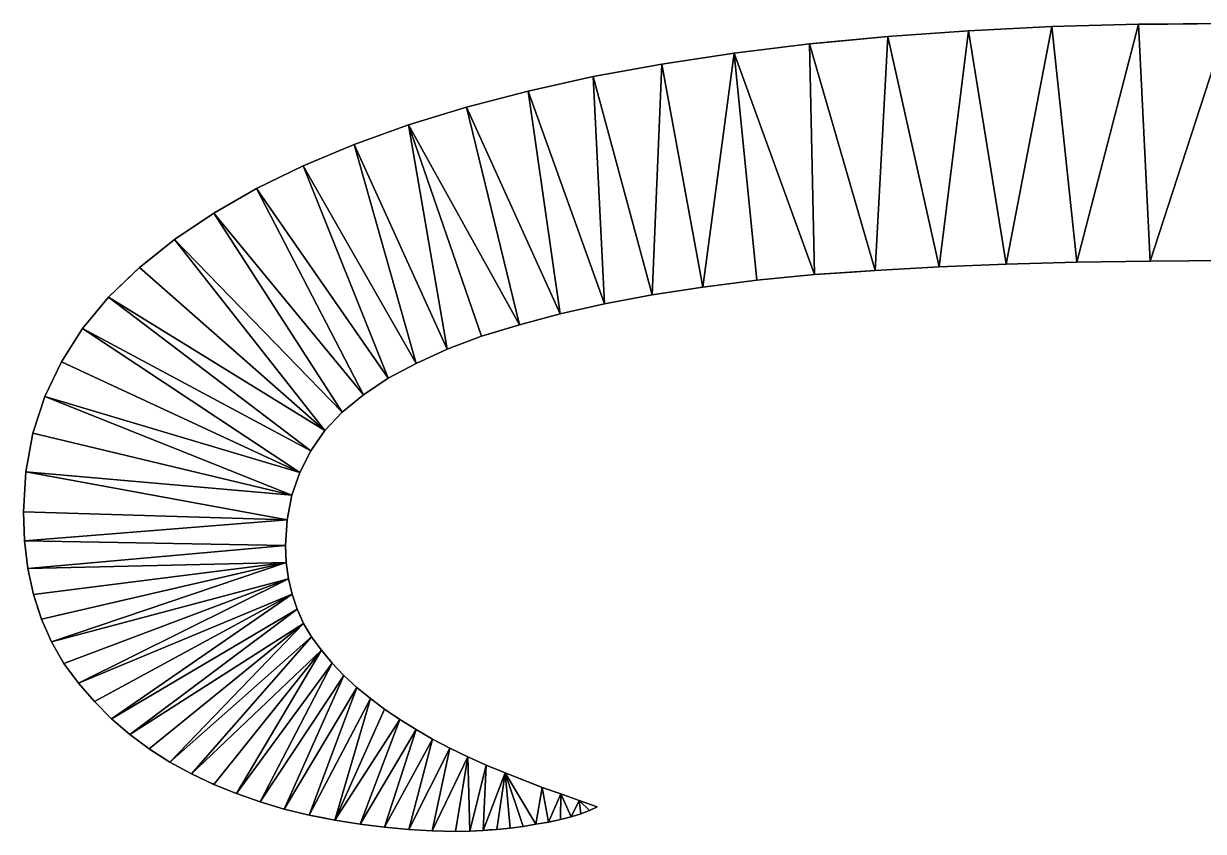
# Model space of a CAD drawing. Header units: inches. Extents: x 62 to 1153, y 3 to 780.
# Drawn here: x 387.652 to 391.214, y 225.952 to 228.391 of the extents above; entities that cross this region are included whole.
import ezdxf

# ---------------------------------------------------------------- set-up
doc = ezdxf.new("R2010")
doc.units = ezdxf.units.IN
doc.header["$MEASUREMENT"] = 0
doc.layers.add('ConstLine', color=6, linetype='Continuous')

msp = doc.modelspace()

# ---------------------------------------------------------------- linework, layer by layer
at = {"layer": 'ConstLine'}
for points in [[(391.0179, 228.3886, 4), (390.7569, 228.3816, 4), (390.7569, 228.3816, 5)], [(391.0179, 228.3886, 4), (390.7569, 228.3816, 5), (391.0179, 228.3886, 5)], [(391.0179, 228.3886, 5), (390.7569, 228.3816, 5), (390.8319, 227.6706, 5)], [(390.8319, 227.6706, 5), (391.0539, 227.6736, 5), (391.0179, 228.3886, 5)], [(391.1069, 228.3893, 4), (391.0179, 228.3886, 5), (391.2869, 228.3906, 5)], [(391.2869, 228.3906, 5), (391.0179, 228.3886, 5), (391.0539, 227.6736, 5)], [(391.1069, 228.3893, 4), (391.0179, 228.3886, 4), (391.0179, 228.3886, 5)], [(391.2869, 227.6756, 5), (391.2869, 228.3906, 5), (391.0539, 227.6736, 5)], [(391.2869, 228.3906, 4), (391.1069, 228.3893, 4), (391.2869, 228.3906, 5)], [(390.0249, 228.3296, 5), (390.2609, 228.3516, 5), (390.0829, 228.335, 4)], [(390.2609, 228.3516, 5), (390.0249, 228.3296, 5), (390.2229, 227.6456, 5)], [(390.2609, 228.3516, 4), (390.0829, 228.335, 4), (390.2609, 228.3516, 5)], [(390.2229, 227.6456, 5), (390.4159, 227.6566, 5), (390.2609, 228.3516, 5)], [(390.5049, 228.3686, 4), (390.2609, 228.3516, 4), (390.2609, 228.3516, 5)], [(390.5049, 228.3686, 4), (390.2609, 228.3516, 5), (390.5049, 228.3686, 5)], [(390.5049, 228.3686, 5), (390.2609, 228.3516, 5), (390.4159, 227.6566, 5)], [(390.4159, 227.6566, 5), (390.6189, 227.6646, 5), (390.5049, 228.3686, 5)], [(390.7569, 228.3816, 4), (390.5049, 228.3686, 4), (390.5049, 228.3686, 5)], [(390.7569, 228.3816, 4), (390.5049, 228.3686, 5), (390.7569, 228.3816, 5)], [(390.7569, 228.3816, 5), (390.5049, 228.3686, 5), (390.6189, 227.6646, 5)], [(390.6189, 227.6646, 5), (390.8319, 227.6706, 5), (390.7569, 228.3816, 5)], [(390.0249, 228.3296, 5), (389.7969, 228.3016, 5), (390.0399, 227.6326, 5)], [(390.0249, 228.3296, 4), (389.7969, 228.3016, 4), (389.7969, 228.3016, 5)], [(390.0249, 228.3296, 4), (389.7969, 228.3016, 5), (390.0249, 228.3296, 5)], [(390.0829, 228.335, 4), (390.0249, 228.3296, 4), (390.0249, 228.3296, 5)], [(390.0399, 227.6326, 5), (390.2229, 227.6456, 5), (390.0249, 228.3296, 5)], [(389.7969, 228.3016, 5), (389.5789, 228.2686, 5), (389.7029, 227.5946, 5)], [(389.7969, 228.3016, 4), (389.5789, 228.2686, 4), (389.5789, 228.2686, 5)], [(389.7969, 228.3016, 4), (389.5789, 228.2686, 5), (389.7969, 228.3016, 5)], [(389.7029, 227.5946, 5), (389.8659, 227.6156, 5), (389.7969, 228.3016, 5)], [(389.8659, 227.6156, 5), (390.0399, 227.6326, 5), (389.7969, 228.3016, 5)], [(389.5789, 228.2686, 5), (389.3719, 228.2306, 5), (389.5499, 227.5716, 5)], [(389.5789, 228.2686, 4), (389.3719, 228.2306, 4), (389.3719, 228.2306, 5)], [(389.5789, 228.2686, 4), (389.3719, 228.2306, 5), (389.5789, 228.2686, 5)], [(389.5499, 227.5716, 5), (389.7029, 227.5946, 5), (389.5789, 228.2686, 5)], [(389.3719, 228.2306, 5), (389.1749, 228.1866, 5), (389.4059, 227.5446, 5)], [(389.3719, 228.2306, 4), (389.1749, 228.1866, 4), (389.1749, 228.1866, 5)], [(389.3719, 228.2306, 4), (389.1749, 228.1866, 5), (389.3719, 228.2306, 5)], [(389.4059, 227.5446, 5), (389.5499, 227.5716, 5), (389.3719, 228.2306, 5)], [(388.9889, 228.1386, 5), (389.2719, 227.5146, 5), (389.1749, 228.1866, 5)], [(389.1749, 228.1866, 4), (388.9889, 228.1386, 4), (388.9889, 228.1386, 5)], [(389.1749, 228.1866, 4), (388.9889, 228.1386, 5), (389.1749, 228.1866, 5)], [(389.2719, 227.5146, 5), (389.4059, 227.5446, 5), (389.1749, 228.1866, 5)], [(388.8139, 228.0846, 5), (389.1489, 227.4816, 5), (388.9889, 228.1386, 5)], [(388.9889, 228.1386, 4), (388.8139, 228.0846, 4), (388.8139, 228.0846, 5)], [(388.9889, 228.1386, 4), (388.8139, 228.0846, 5), (388.9889, 228.1386, 5)], [(389.2719, 227.5146, 5), (388.9889, 228.1386, 5), (389.1489, 227.4816, 5)], [(388.6499, 228.0256, 5), (388.9309, 227.4076, 5), (388.8139, 228.0846, 5)], [(388.8139, 228.0846, 4), (388.6499, 228.0256, 4), (388.6499, 228.0256, 5)], [(388.8139, 228.0846, 4), (388.6499, 228.0256, 5), (388.8139, 228.0846, 5)], [(389.1489, 227.4816, 5), (388.8139, 228.0846, 5), (389.0349, 227.4466, 5)], [(389.0349, 227.4466, 5), (388.8139, 228.0846, 5), (388.9309, 227.4076, 5)], [(388.4959, 227.9616, 5), (388.8369, 227.3646, 5), (388.6499, 228.0256, 5)], [(388.6499, 228.0256, 4), (388.4959, 227.9616, 4), (388.4959, 227.9616, 5)], [(388.6499, 228.0256, 4), (388.4959, 227.9616, 5), (388.6499, 228.0256, 5)], [(388.9309, 227.4076, 5), (388.6499, 228.0256, 5), (388.8369, 227.3646, 5)], [(388.3549, 227.8926, 5), (388.7529, 227.3196, 5), (388.4959, 227.9616, 5)], [(388.4959, 227.9616, 4), (388.3549, 227.8926, 4), (388.3549, 227.8926, 5)], [(388.4959, 227.9616, 4), (388.3549, 227.8926, 5), (388.4959, 227.9616, 5)], [(388.8369, 227.3646, 5), (388.4959, 227.9616, 5), (388.7529, 227.3196, 5)], [(388.2259, 227.8186, 5), (388.6779, 227.2696, 5), (388.3549, 227.8926, 5)], [(388.3549, 227.8926, 4), (388.2259, 227.8186, 4), (388.2259, 227.8186, 5)], [(388.3549, 227.8926, 4), (388.2259, 227.8186, 5), (388.3549, 227.8926, 5)], [(388.7529, 227.3196, 5), (388.3549, 227.8926, 5), (388.6779, 227.2696, 5)], [(388.1079, 227.7386, 5), (388.6139, 227.2176, 5), (388.2259, 227.8186, 5)], [(388.2259, 227.8186, 4), (388.1079, 227.7386, 4), (388.1079, 227.7386, 5)], [(388.2259, 227.8186, 4), (388.1079, 227.7386, 5), (388.2259, 227.8186, 5)], [(388.6779, 227.2696, 5), (388.2259, 227.8186, 5), (388.6139, 227.2176, 5)], [(388.1079, 227.7386, 5), (388.0019, 227.6546, 5), (388.5619, 227.1616, 5)], [(388.0349, 227.6808, 4), (388.0019, 227.6546, 5), (388.1079, 227.7386, 5)], [(388.1079, 227.7386, 4), (388.0349, 227.6808, 4), (388.1079, 227.7386, 5)], [(388.6139, 227.2176, 5), (388.1079, 227.7386, 5), (388.5619, 227.1616, 5)], [(388.0349, 227.6808, 4), (388.0019, 227.6546, 4), (388.0019, 227.6546, 5)], [(391.0539, 227.6736, 4), (391.0539, 227.6736, 5), (390.8319, 227.6706, 5)], [(391.0539, 227.6736, 4), (390.8319, 227.6706, 5), (390.8319, 227.6706, 4)], [(391.2869, 227.6756, 4), (391.2869, 227.6756, 5), (391.0539, 227.6736, 4)], [(391.2869, 227.6756, 5), (391.0539, 227.6736, 5), (391.0539, 227.6736, 4)], [(388.0019, 227.6546, 5), (387.9079, 227.5646, 5), (388.5619, 227.1616, 5)], [(387.9079, 227.5646, 5), (388.0019, 227.6546, 5), (387.9872, 227.6406, 4)], [(387.9872, 227.6406, 4), (387.9079, 227.5646, 4), (387.9079, 227.5646, 5)], [(388.0019, 227.6546, 4), (387.9872, 227.6406, 4), (388.0019, 227.6546, 5)], [(390.2229, 227.6456, 5), (390.0399, 227.6326, 5), (390.1525, 227.6406, 4)], [(390.0829, 227.6357, 4), (390.1525, 227.6406, 4), (390.0399, 227.6326, 5)], [(390.0399, 227.6326, 5), (390.0399, 227.6326, 4), (390.0829, 227.6357, 4)], [(390.2229, 227.6456, 4), (390.2229, 227.6456, 5), (390.1525, 227.6406, 4)], [(390.4159, 227.6566, 4), (390.4159, 227.6566, 5), (390.2229, 227.6456, 5)], [(390.4159, 227.6566, 4), (390.2229, 227.6456, 5), (390.2229, 227.6456, 4)], [(390.6189, 227.6646, 4), (390.6189, 227.6646, 5), (390.4159, 227.6566, 5)], [(390.6189, 227.6646, 4), (390.4159, 227.6566, 5), (390.4159, 227.6566, 4)], [(390.8319, 227.6706, 4), (390.8319, 227.6706, 5), (390.6189, 227.6646, 5)], [(390.8319, 227.6706, 4), (390.6189, 227.6646, 5), (390.6189, 227.6646, 4)], [(389.8659, 227.6156, 4), (389.8659, 227.6156, 5), (389.7029, 227.5946, 5)], [(389.8659, 227.6156, 4), (389.7029, 227.5946, 5), (389.7029, 227.5946, 4)], [(390.0399, 227.6326, 4), (390.0399, 227.6326, 5), (389.8659, 227.6156, 5)], [(390.0399, 227.6326, 4), (389.8659, 227.6156, 5), (389.8659, 227.6156, 4)], [(387.8299, 227.4696, 5), (388.5189, 227.1006, 5), (387.9079, 227.5646, 5)], [(387.9079, 227.5646, 4), (387.8299, 227.4696, 4), (387.8299, 227.4696, 5)], [(387.9079, 227.5646, 4), (387.8299, 227.4696, 5), (387.9079, 227.5646, 5)], [(388.5189, 227.1006, 5), (388.5619, 227.1616, 5), (387.9079, 227.5646, 5)], [(389.5499, 227.5716, 4), (389.5499, 227.5716, 5), (389.4059, 227.5446, 5)], [(389.5499, 227.5716, 4), (389.4059, 227.5446, 5), (389.4059, 227.5446, 4)], [(389.7029, 227.5946, 4), (389.7029, 227.5946, 5), (389.5499, 227.5716, 5)], [(389.7029, 227.5946, 4), (389.5499, 227.5716, 5), (389.5499, 227.5716, 4)], [(389.4059, 227.5446, 4), (389.4059, 227.5446, 5), (389.2719, 227.5146, 5)], [(389.4059, 227.5446, 4), (389.2719, 227.5146, 5), (389.2719, 227.5146, 4)], [(389.2719, 227.5146, 4), (389.2719, 227.5146, 5), (389.1489, 227.4816, 5)], [(389.2719, 227.5146, 4), (389.1489, 227.4816, 5), (389.1489, 227.4816, 4)], [(387.7659, 227.3696, 5), (388.4859, 227.0356, 5), (387.8299, 227.4696, 5)], [(387.8299, 227.4696, 4), (387.7659, 227.3696, 4), (387.7659, 227.3696, 5)], [(387.8299, 227.4696, 4), (387.7659, 227.3696, 5), (387.8299, 227.4696, 5)], [(388.5189, 227.1006, 5), (387.8299, 227.4696, 5), (388.4859, 227.0356, 5)], [(389.1489, 227.4816, 5), (389.0349, 227.4466, 5), (389.0589, 227.454, 4)], [(389.1489, 227.4816, 4), (389.1489, 227.4816, 5), (389.0589, 227.454, 4)], [(389.0349, 227.4466, 4), (389.0349, 227.4466, 5), (388.9309, 227.4076, 5)], [(389.0349, 227.4466, 4), (388.9309, 227.4076, 5), (388.9309, 227.4076, 4)], [(389.0349, 227.4466, 4), (389.0589, 227.454, 4), (389.0349, 227.4466, 5)], [(388.9309, 227.4076, 4), (388.9309, 227.4076, 5), (388.8369, 227.3646, 5)], [(388.9309, 227.4076, 4), (388.8369, 227.3646, 5), (388.8369, 227.3646, 4)], [(387.7159, 227.2646, 5), (388.4859, 227.0356, 5), (387.7659, 227.3696, 5)], [(387.7659, 227.3696, 4), (387.7159, 227.2646, 4), (387.7159, 227.2646, 5)], [(387.7659, 227.3696, 4), (387.7159, 227.2646, 5), (387.7659, 227.3696, 5)], [(388.8369, 227.3646, 4), (388.8369, 227.3646, 5), (388.7529, 227.3196, 5)], [(388.8369, 227.3646, 4), (388.7529, 227.3196, 5), (388.7529, 227.3196, 4)], [(388.7529, 227.3196, 4), (388.7529, 227.3196, 5), (388.6779, 227.2696, 5)], [(388.7529, 227.3196, 4), (388.6779, 227.2696, 5), (388.6779, 227.2696, 4)], [(387.6799, 227.1536, 5), (388.4619, 226.9666, 5), (387.7159, 227.2646, 5)], [(387.7159, 227.2646, 4), (387.6799, 227.1536, 4), (387.6799, 227.1536, 5)], [(387.7159, 227.2646, 4), (387.6799, 227.1536, 5), (387.7159, 227.2646, 5)], [(388.4859, 227.0356, 5), (387.7159, 227.2646, 5), (388.4619, 226.9666, 5)], [(388.6779, 227.2696, 4), (388.6779, 227.2696, 5), (388.6139, 227.2176, 5)], [(388.6779, 227.2696, 4), (388.6139, 227.2176, 5), (388.6139, 227.2176, 4)], [(388.6139, 227.2176, 4), (388.6139, 227.2176, 5), (388.5619, 227.1616, 5)], [(388.6139, 227.2176, 4), (388.5619, 227.1616, 5), (388.5619, 227.1616, 4)], [(387.6589, 227.0376, 5), (388.4619, 226.9666, 5), (387.6799, 227.1536, 5)], [(387.6799, 227.1536, 4), (387.6589, 227.0376, 4), (387.6589, 227.0376, 5)], [(387.6799, 227.1536, 4), (387.6589, 227.0376, 5), (387.6799, 227.1536, 5)], [(388.5619, 227.1616, 5), (388.5189, 227.1006, 5), (388.5386, 227.1286, 4)], [(388.5619, 227.1616, 4), (388.5619, 227.1616, 5), (388.5386, 227.1286, 4)], [(388.5189, 227.1006, 4), (388.5386, 227.1286, 4), (388.5189, 227.1006, 5)], [(388.5189, 227.1006, 4), (388.5189, 227.1006, 5), (388.4859, 227.0356, 5)], [(388.5189, 227.1006, 4), (388.4859, 227.0356, 5), (388.4859, 227.0356, 4)], [(387.6519, 226.9166, 5), (388.4479, 226.8926, 5), (387.6589, 227.0376, 5)], [(387.6589, 227.0376, 4), (387.6519, 226.9166, 4), (387.6519, 226.9166, 5)], [(387.6589, 227.0376, 4), (387.6519, 226.9166, 5), (387.6589, 227.0376, 5)], [(388.4619, 226.9666, 5), (387.6589, 227.0376, 5), (388.4479, 226.8926, 5)], [(388.4859, 227.0356, 4), (388.4859, 227.0356, 5), (388.4619, 226.9666, 5)], [(388.4859, 227.0356, 4), (388.4619, 226.9666, 5), (388.4619, 226.9666, 4)], [(388.4619, 226.9666, 4), (388.4619, 226.9666, 5), (388.4479, 226.8926, 5)], [(388.4619, 226.9666, 4), (388.4479, 226.8926, 5), (388.4479, 226.8926, 4)], [(387.6549, 226.8286, 5), (388.4479, 226.8926, 5), (387.6519, 226.9166, 5)], [(387.6519, 226.9166, 4), (387.6549, 226.8286, 4), (387.6549, 226.8286, 5)], [(387.6519, 226.9166, 4), (387.6549, 226.8286, 5), (387.6519, 226.9166, 5)], [(388.4479, 226.8926, 5), (387.6549, 226.8286, 5), (388.4429, 226.8146, 5)], [(388.4479, 226.8926, 5), (388.4429, 226.8146, 5), (388.4429, 226.8146, 4)], [(388.4479, 226.8926, 5), (388.4429, 226.8146, 4), (388.4479, 226.8926, 4)], [(387.6549, 226.8286, 5), (387.6649, 226.7456, 5), (388.4429, 226.8146, 5)], [(387.6549, 226.8286, 4), (387.6649, 226.7456, 4), (387.6649, 226.7456, 5)], [(387.6549, 226.8286, 4), (387.6649, 226.7456, 5), (387.6549, 226.8286, 5)], [(388.4449, 226.7636, 5), (388.4429, 226.8146, 5), (387.6649, 226.7456, 5)], [(388.4429, 226.8146, 4), (388.4429, 226.8146, 5), (388.4449, 226.7636, 5)], [(388.4429, 226.8146, 4), (388.4449, 226.7636, 5), (388.4449, 226.7636, 4)], [(387.6819, 226.6666, 5), (388.4449, 226.7636, 5), (387.6649, 226.7456, 5)], [(387.6649, 226.7456, 4), (387.6819, 226.6666, 4), (387.6819, 226.6666, 5)], [(387.6649, 226.7456, 4), (387.6819, 226.6666, 5), (387.6649, 226.7456, 5)], [(387.6819, 226.6666, 5), (387.7059, 226.5926, 5), (388.4449, 226.7636, 5)], [(387.7059, 226.5926, 5), (387.7359, 226.5236, 5), (388.4449, 226.7636, 5)], [(388.4519, 226.7146, 5), (388.4449, 226.7636, 5), (387.7359, 226.5236, 5)], [(388.4449, 226.7636, 4), (388.4449, 226.7636, 5), (388.4519, 226.7146, 5)], [(388.4449, 226.7636, 4), (388.4519, 226.7146, 5), (388.4519, 226.7146, 4)], [(387.7359, 226.5236, 5), (387.7729, 226.4586, 5), (388.4519, 226.7146, 5)], [(387.7729, 226.4586, 5), (387.8179, 226.3996, 5), (388.4519, 226.7146, 5)], [(388.4629, 226.6676, 5), (388.4519, 226.7146, 5), (387.8179, 226.3996, 5)], [(388.4519, 226.7146, 4), (388.4519, 226.7146, 5), (388.4629, 226.6676, 5)], [(388.4519, 226.7146, 4), (388.4629, 226.6676, 5), (388.4629, 226.6676, 4)], [(387.6819, 226.6666, 4), (387.6981, 226.6166, 4), (387.6819, 226.6666, 5)], [(387.6981, 226.6166, 4), (387.7059, 226.5926, 5), (387.6819, 226.6666, 5)], [(387.8659, 226.3436, 5), (388.4629, 226.6676, 5), (387.8179, 226.3996, 5)], [(387.8659, 226.3436, 5), (387.9169, 226.2916, 5), (388.4629, 226.6676, 5)], [(388.4779, 226.6226, 5), (388.4629, 226.6676, 5), (387.9169, 226.2916, 5)], [(388.4629, 226.6676, 4), (388.4629, 226.6676, 5), (388.4779, 226.6226, 5)], [(388.4629, 226.6676, 4), (388.4779, 226.6226, 5), (388.4779, 226.6226, 4)], [(387.6981, 226.6166, 4), (387.7059, 226.5926, 4), (387.7059, 226.5926, 5)], [(387.9729, 226.2446, 5), (388.4779, 226.6226, 5), (387.9169, 226.2916, 5)], [(388.4969, 226.5796, 5), (388.4779, 226.6226, 5), (387.9729, 226.2446, 5)], [(388.4779, 226.6226, 4), (388.4779, 226.6226, 5), (388.4805, 226.6166, 4)], [(388.4779, 226.6226, 5), (388.4969, 226.5796, 5), (388.4805, 226.6166, 4)], [(388.4969, 226.5796, 4), (388.4805, 226.6166, 4), (388.4969, 226.5796, 5)], [(387.7059, 226.5926, 4), (387.7359, 226.5236, 4), (387.7359, 226.5236, 5)], [(387.7059, 226.5926, 4), (387.7359, 226.5236, 5), (387.7059, 226.5926, 5)], [(388.0309, 226.2006, 5), (388.4969, 226.5796, 5), (387.9729, 226.2446, 5)], [(388.0939, 226.1606, 5), (388.4969, 226.5796, 5), (388.0309, 226.2006, 5)], [(388.5209, 226.5386, 5), (388.4969, 226.5796, 5), (388.0939, 226.1606, 5)], [(388.4969, 226.5796, 4), (388.4969, 226.5796, 5), (388.5209, 226.5386, 5)], [(388.4969, 226.5796, 4), (388.5209, 226.5386, 5), (388.5209, 226.5386, 4)], [(388.0939, 226.1606, 5), (388.1589, 226.1256, 5), (388.5209, 226.5386, 5)], [(388.5509, 226.4986, 5), (388.5209, 226.5386, 5), (388.1589, 226.1256, 5)], [(388.5509, 226.4986, 5), (388.5469, 226.504, 4), (388.5209, 226.5386, 5)], [(388.5209, 226.5386, 4), (388.5209, 226.5386, 5), (388.5469, 226.504, 4)], [(387.7359, 226.5236, 4), (387.7729, 226.4586, 4), (387.7729, 226.4586, 5)], [(387.7359, 226.5236, 4), (387.7729, 226.4586, 5), (387.7359, 226.5236, 5)], [(388.1589, 226.1256, 5), (388.2259, 226.0936, 5), (388.5509, 226.4986, 5)], [(388.2259, 226.0936, 5), (388.2949, 226.0656, 5), (388.5509, 226.4986, 5)], [(388.5839, 226.4596, 5), (388.5509, 226.4986, 5), (388.2949, 226.0656, 5)], [(388.5509, 226.4986, 5), (388.5509, 226.4986, 4), (388.5469, 226.504, 4)], [(388.5509, 226.4986, 4), (388.5509, 226.4986, 5), (388.5839, 226.4596, 5)], [(388.5509, 226.4986, 4), (388.5839, 226.4596, 5), (388.5839, 226.4596, 4)], [(387.7729, 226.4586, 4), (387.8179, 226.3996, 4), (387.8179, 226.3996, 5)], [(387.7729, 226.4586, 4), (387.8179, 226.3996, 5), (387.7729, 226.4586, 5)], [(388.2949, 226.0656, 5), (388.3659, 226.0406, 5), (388.5839, 226.4596, 5)], [(388.6189, 226.4226, 5), (388.5839, 226.4596, 5), (388.3659, 226.0406, 5)], [(388.5839, 226.4596, 4), (388.5839, 226.4596, 5), (388.6189, 226.4226, 5)], [(388.5839, 226.4596, 4), (388.6189, 226.4226, 5), (388.6189, 226.4226, 4)], [(387.8179, 226.3996, 4), (387.8659, 226.3436, 4), (387.8659, 226.3436, 5)], [(387.8179, 226.3996, 4), (387.8659, 226.3436, 5), (387.8179, 226.3996, 5)], [(388.3659, 226.0406, 5), (388.4389, 226.0186, 5), (388.6189, 226.4226, 5)], [(388.6579, 226.3866, 5), (388.6189, 226.4226, 5), (388.4389, 226.0186, 5)], [(388.6579, 226.3866, 4), (388.6189, 226.4226, 4), (388.6189, 226.4226, 5)], [(388.6579, 226.3866, 4), (388.6189, 226.4226, 5), (388.6579, 226.3866, 5)], [(388.4389, 226.0186, 5), (388.5139, 226.0006, 5), (388.6579, 226.3866, 5)], [(388.6989, 226.3526, 5), (388.6579, 226.3866, 5), (388.5139, 226.0006, 5)], [(388.6989, 226.3526, 4), (388.6579, 226.3866, 4), (388.6579, 226.3866, 5)], [(388.6989, 226.3526, 4), (388.6579, 226.3866, 5), (388.6989, 226.3526, 5)], [(387.8659, 226.3436, 4), (387.9169, 226.2916, 4), (387.9169, 226.2916, 5)], [(387.8659, 226.3436, 4), (387.9169, 226.2916, 5), (387.8659, 226.3436, 5)], [(388.5139, 226.0006, 5), (388.5919, 225.9856, 5), (388.6989, 226.3526, 5)], [(388.7419, 226.3206, 5), (388.6989, 226.3526, 5), (388.5919, 225.9856, 5)], [(388.7879, 226.2896, 5), (388.7419, 226.3206, 5), (388.5919, 225.9856, 5)], [(388.7419, 226.3206, 4), (388.6989, 226.3526, 4), (388.6989, 226.3526, 5)], [(388.7419, 226.3206, 4), (388.6989, 226.3526, 5), (388.7419, 226.3206, 5)], [(388.7879, 226.2896, 4), (388.7419, 226.3206, 4), (388.7419, 226.3206, 5)], [(388.7879, 226.2896, 4), (388.7419, 226.3206, 5), (388.7879, 226.2896, 5)], [(387.9729, 226.2446, 4), (387.9729, 226.2446, 5), (387.9169, 226.2916, 5)], [(387.9729, 226.2446, 4), (387.9169, 226.2916, 5), (387.9169, 226.2916, 4)], [(388.5919, 225.9856, 5), (388.6679, 225.9736, 5), (388.7879, 226.2896, 5)], [(388.8369, 226.2596, 5), (388.7879, 226.2896, 5), (388.6679, 225.9736, 5)], [(388.8369, 226.2596, 4), (388.7879, 226.2896, 4), (388.7879, 226.2896, 5)], [(388.8369, 226.2596, 4), (388.7879, 226.2896, 5), (388.8369, 226.2596, 5)], [(388.6679, 225.9736, 5), (388.7419, 225.9646, 5), (388.8369, 226.2596, 5)], [(388.8869, 226.2306, 5), (388.8369, 226.2596, 5), (388.7419, 225.9646, 5)], [(388.8869, 226.2306, 4), (388.8369, 226.2596, 4), (388.8369, 226.2596, 5)], [(388.8869, 226.2306, 4), (388.8369, 226.2596, 5), (388.8869, 226.2306, 5)], [(388.0309, 226.2006, 4), (388.0309, 226.2006, 5), (387.9729, 226.2446, 5)], [(388.0309, 226.2006, 4), (387.9729, 226.2446, 5), (387.9729, 226.2446, 4)], [(388.7419, 225.9646, 5), (388.8149, 225.9576, 5), (388.8869, 226.2306, 5)], [(388.9389, 226.2026, 5), (388.8869, 226.2306, 5), (388.8149, 225.9576, 5)], [(388.9389, 226.2026, 4), (388.8869, 226.2306, 4), (388.8869, 226.2306, 5)], [(388.9389, 226.2026, 4), (388.8869, 226.2306, 5), (388.9389, 226.2026, 5)], [(388.0309, 226.2006, 4), (388.0349, 226.1981, 4), (388.0309, 226.2006, 5)], [(388.0939, 226.1606, 5), (388.0309, 226.2006, 5), (388.0349, 226.1981, 4)], [(388.0939, 226.1606, 4), (388.0939, 226.1606, 5), (388.0349, 226.1981, 4)], [(388.8149, 225.9576, 5), (388.8859, 225.9536, 5), (388.9389, 226.2026, 5)], [(388.9929, 226.1766, 5), (388.9389, 226.2026, 5), (388.8859, 225.9536, 5)], [(388.9559, 225.9516, 5), (388.9929, 226.1766, 5), (388.8859, 225.9536, 5)], [(388.9929, 226.1766, 4), (388.9389, 226.2026, 4), (388.9389, 226.2026, 5)], [(388.9929, 226.1766, 4), (388.9389, 226.2026, 5), (388.9929, 226.1766, 5)], [(388.9989, 225.9526, 5), (388.9929, 226.1766, 5), (388.9559, 225.9516, 5)], [(388.9929, 226.1766, 5), (388.9989, 225.9526, 5), (389.0489, 226.1516, 5)], [(389.0489, 226.1516, 4), (388.9929, 226.1766, 4), (388.9929, 226.1766, 5)], [(389.0489, 226.1516, 4), (388.9929, 226.1766, 5), (389.0489, 226.1516, 5)], [(388.1589, 226.1256, 4), (388.1589, 226.1256, 5), (388.0939, 226.1606, 5)], [(388.1589, 226.1256, 4), (388.0939, 226.1606, 5), (388.0939, 226.1606, 4)], [(389.0399, 225.9546, 5), (389.0489, 226.1516, 5), (388.9989, 225.9526, 5)], [(389.0489, 226.1516, 5), (389.0399, 225.9546, 5), (389.1059, 226.1286, 5)], [(389.0589, 226.1476, 4), (389.0489, 226.1516, 4), (389.0489, 226.1516, 5)], [(389.0589, 226.1476, 4), (389.0489, 226.1516, 5), (389.1059, 226.1286, 5)], [(389.1059, 226.1286, 4), (389.0589, 226.1476, 4), (389.1059, 226.1286, 5)], [(388.1589, 226.1256, 4), (388.2028, 226.1046, 4), (388.1589, 226.1256, 5)], [(388.2259, 226.0936, 5), (388.1589, 226.1256, 5), (388.2028, 226.1046, 4)], [(388.2209, 226.096, 4), (388.2259, 226.0936, 5), (388.2028, 226.1046, 4)], [(389.0809, 225.9576, 5), (389.1059, 226.1286, 5), (389.0399, 225.9546, 5)], [(389.0809, 225.9576, 5), (389.1209, 225.9616, 5), (389.1059, 226.1286, 5)], [(389.1209, 225.9616, 5), (389.1599, 225.9666, 5), (389.1059, 226.1286, 5)], [(389.1599, 225.9666, 5), (389.1989, 225.9736, 5), (389.1059, 226.1286, 5)], [(389.2179, 226.0846, 5), (389.1059, 226.1286, 5), (389.1989, 225.9736, 5)], [(389.2054, 226.0895, 4), (389.1059, 226.1286, 4), (389.1059, 226.1286, 5)], [(389.2054, 226.0895, 4), (389.1059, 226.1286, 5), (389.2179, 226.0846, 5)], [(388.2259, 226.0936, 4), (388.2259, 226.0936, 5), (388.2209, 226.096, 4)], [(388.2949, 226.0656, 4), (388.2949, 226.0656, 5), (388.2259, 226.0936, 5)], [(388.2949, 226.0656, 4), (388.2259, 226.0936, 5), (388.2259, 226.0936, 4)], [(389.1989, 225.9736, 5), (389.2369, 225.9796, 5), (389.2179, 226.0846, 5)], [(389.2179, 226.0846, 4), (389.2054, 226.0895, 4), (389.2179, 226.0846, 5)], [(389.2739, 226.0646, 5), (389.2179, 226.0846, 5), (389.2369, 225.9796, 5)], [(389.2739, 226.0646, 4), (389.2179, 226.0846, 4), (389.2179, 226.0846, 5)], [(389.2739, 226.0646, 4), (389.2179, 226.0846, 5), (389.2739, 226.0646, 5)], [(388.3659, 226.0406, 4), (388.3659, 226.0406, 5), (388.2949, 226.0656, 5)], [(388.3659, 226.0406, 4), (388.2949, 226.0656, 5), (388.2949, 226.0656, 4)], [(388.4389, 226.0186, 4), (388.4389, 226.0186, 5), (388.3659, 226.0406, 5)], [(388.4389, 226.0186, 4), (388.3659, 226.0406, 5), (388.3659, 226.0406, 4)], [(389.2369, 225.9796, 5), (389.2729, 225.9876, 5), (389.2739, 226.0646, 5)], [(389.2729, 225.9876, 5), (389.3049, 225.9956, 5), (389.2739, 226.0646, 5)], [(389.3289, 226.0446, 5), (389.2739, 226.0646, 5), (389.3049, 225.9956, 5)], [(389.3289, 226.0446, 4), (389.2739, 226.0646, 4), (389.2739, 226.0646, 5)], [(389.3289, 226.0446, 4), (389.2739, 226.0646, 5), (389.3289, 226.0446, 5)], [(389.3049, 225.9956, 5), (389.3349, 226.0046, 5), (389.3289, 226.0446, 5)], [(389.3349, 226.0046, 5), (389.3609, 226.0146, 5), (389.3289, 226.0446, 5)], [(389.3839, 226.0256, 5), (389.3289, 226.0446, 5), (389.3609, 226.0146, 5)], [(389.3839, 226.0256, 4), (389.3289, 226.0446, 4), (389.3289, 226.0446, 5)], [(389.3839, 226.0256, 4), (389.3289, 226.0446, 5), (389.3839, 226.0256, 5)], [(388.5139, 226.0006, 4), (388.5139, 226.0006, 5), (388.4389, 226.0186, 5)], [(388.5139, 226.0006, 4), (388.4389, 226.0186, 5), (388.4389, 226.0186, 4)], [(388.5139, 226.0006, 4), (388.5469, 225.9943, 4), (388.5139, 226.0006, 5)], [(388.5919, 225.9856, 5), (388.5139, 226.0006, 5), (388.5469, 225.9943, 4)], [(389.3349, 226.0046, 4), (389.3349, 226.0046, 5), (389.3049, 225.9956, 5)], [(389.3349, 226.0046, 4), (389.3049, 225.9956, 5), (389.3049, 225.9956, 4)], [(389.3609, 226.0146, 4), (389.3609, 226.0146, 5), (389.3349, 226.0046, 5)], [(389.3609, 226.0146, 4), (389.3349, 226.0046, 5), (389.3349, 226.0046, 4)], [(389.3839, 226.0256, 4), (389.3839, 226.0256, 5), (389.3609, 226.0146, 5)], [(389.3839, 226.0256, 4), (389.3609, 226.0146, 5), (389.3609, 226.0146, 4)], [(388.5919, 225.9856, 4), (388.5919, 225.9856, 5), (388.5469, 225.9943, 4)], [(388.6679, 225.9736, 4), (388.6679, 225.9736, 5), (388.5919, 225.9856, 5)], [(388.6679, 225.9736, 4), (388.5919, 225.9856, 5), (388.5919, 225.9856, 4)], [(388.7419, 225.9646, 4), (388.7419, 225.9646, 5), (388.6679, 225.9736, 5)], [(388.7419, 225.9646, 4), (388.6679, 225.9736, 5), (388.6679, 225.9736, 4)], [(388.8149, 225.9576, 4), (388.8149, 225.9576, 5), (388.7419, 225.9646, 5)], [(388.8149, 225.9576, 4), (388.7419, 225.9646, 5), (388.7419, 225.9646, 4)], [(389.1209, 225.9616, 4), (389.1209, 225.9616, 5), (389.0809, 225.9576, 5)], [(389.1209, 225.9616, 4), (389.0809, 225.9576, 5), (389.0809, 225.9576, 4)], [(389.1599, 225.9666, 4), (389.1599, 225.9666, 5), (389.1209, 225.9616, 5)], [(389.1599, 225.9666, 4), (389.1209, 225.9616, 5), (389.1209, 225.9616, 4)], [(389.1989, 225.9736, 4), (389.1989, 225.9736, 5), (389.1599, 225.9666, 5)], [(389.1989, 225.9736, 4), (389.1599, 225.9666, 5), (389.1599, 225.9666, 4)], [(389.2369, 225.9796, 4), (389.2369, 225.9796, 5), (389.1989, 225.9736, 5)], [(389.2369, 225.9796, 4), (389.1989, 225.9736, 5), (389.1989, 225.9736, 4)], [(389.2369, 225.9796, 5), (389.2561, 225.9839, 4), (389.2729, 225.9876, 5)], [(389.2369, 225.9796, 5), (389.2369, 225.9796, 4), (389.2561, 225.9839, 4)], [(389.2729, 225.9876, 4), (389.2729, 225.9876, 5), (389.2561, 225.9839, 4)], [(389.3049, 225.9956, 4), (389.3049, 225.9956, 5), (389.2729, 225.9876, 5)], [(389.3049, 225.9956, 4), (389.2729, 225.9876, 5), (389.2729, 225.9876, 4)], [(388.8859, 225.9536, 4), (388.8859, 225.9536, 5), (388.8149, 225.9576, 5)], [(388.8859, 225.9536, 4), (388.8149, 225.9576, 5), (388.8149, 225.9576, 4)], [(388.9559, 225.9516, 4), (388.9559, 225.9516, 5), (388.8859, 225.9536, 5)], [(388.9559, 225.9516, 4), (388.8859, 225.9536, 5), (388.8859, 225.9536, 4)], [(388.9989, 225.9526, 4), (388.9989, 225.9526, 5), (388.9559, 225.9516, 5)], [(388.9989, 225.9526, 4), (388.9559, 225.9516, 5), (388.9559, 225.9516, 4)], [(389.0399, 225.9546, 4), (389.0399, 225.9546, 5), (388.9989, 225.9526, 5)], [(389.0399, 225.9546, 4), (388.9989, 225.9526, 5), (388.9989, 225.9526, 4)], [(389.0809, 225.9576, 5), (389.0399, 225.9546, 5), (389.0589, 225.956, 4)], [(389.0399, 225.9546, 4), (389.0589, 225.956, 4), (389.0399, 225.9546, 5)], [(389.0809, 225.9576, 4), (389.0809, 225.9576, 5), (389.0589, 225.956, 4)]]:
    msp.add_3dface(points, dxfattribs=at)

doc.saveas('drawing.dxf')
